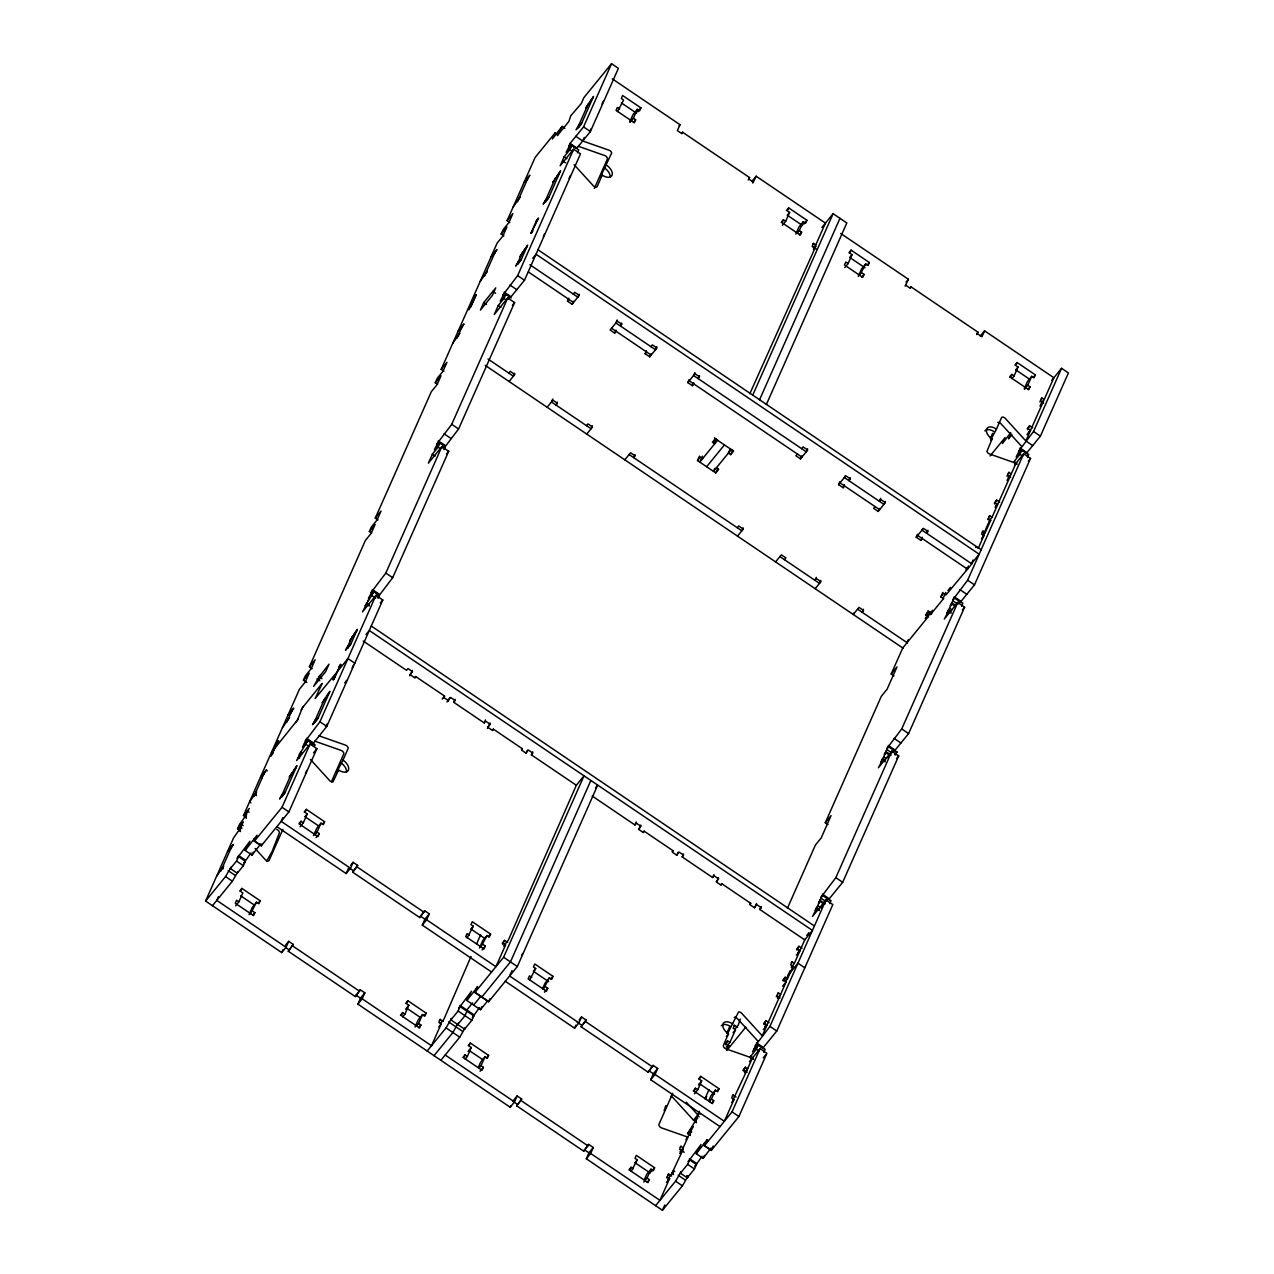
<?xml version="1.0" encoding="UTF-8"?>
<svg xmlns="http://www.w3.org/2000/svg" width="1274" height="1274" viewBox="0 0 1274 1274"><rect width="100%" height="100%" fill="white"/><g stroke="black" fill="none" stroke-linecap="round" stroke-linejoin="round"><path stroke-width="1.5" d="M333.899 678.628L333.167 679.504L340.827 664.455L334.186 678.723L333.135 679.902L335.922 673.309L315.124 698.582L322.226 683.421M270.916 755.88L278.56 740.831L270.916 755.88L273.066 753.237M297.941 719.109L297.59 719.842L302.368 707.803L321.574 684.122M606.599 165.222A9.268 5.287 39.2 0 1 612.014 175.318A9.268 5.287 39.2 0 1 602.204 175.127L600.054 177.787L611.711 152.88A2.787 1.593 39.2 0 0 609.083 150.236L582.696 140.984L575.848 136.334M1032.704 445.582L1025.857 440.947L1005.329 418.445A2.787 1.593 39.2 0 0 1001.539 417.649L996.459 429.099A9.268 5.287 39.2 0 0 986.649 428.908A9.268 5.287 39.2 0 0 992.064 439.02L986.952 451.362A2.787 1.593 39.2 0 0 989.579 453.99L1015.967 463.258L1011.253 473.912L1008.116 477.75M686.782 1175.568L687.928 1176.332L682.402 1185.823L662.448 1210.3L586.311 1158.767L590.642 1153.448L593.27 1147.508L588.699 1144.418L583.715 1151.202L516.718 1105.848L521.703 1099.048L517.133 1095.959L514.489 1101.914L510.173 1107.217L357.883 1004.135L362.198 998.832L364.842 992.876L360.271 989.787L355.287 996.587L288.274 951.232L293.259 944.432L288.704 941.343L286.061 947.283L281.729 952.602L205.592 901.052L233.604 837.846L240.69 827.797L241.821 828.578M238.7 829.708L237.553 828.928L239.528 824.469L246.615 814.42L245.181 816.188L246.312 816.952M246.232 817.398L243.477 815.551L299.501 689.138L305.266 682.052L309.232 673.134L303.451 680.22L306.875 682.53M303.451 680.22L305.426 675.746L311.206 668.675L315.156 659.757L309.391 666.828L312.13 668.691M309.391 666.828L365.399 540.415L371.18 533.344L375.129 524.426L369.364 531.497L371.642 533.042M369.364 531.497L371.339 527.038L377.104 519.951L381.053 511.033L375.289 518.104L378.028 519.967M375.289 518.104L431.313 391.707L437.078 384.621L441.027 375.703L435.262 382.773L437.539 384.318M435.262 382.773L437.237 378.314L443.002 371.244L446.967 362.31L441.186 369.396L443.925 371.244M441.186 369.396L497.21 242.984L502.975 235.913L506.925 226.979L501.16 234.066L503.899 235.913M501.16 234.066L503.134 229.607L508.915 222.52L512.865 213.602L507.1 220.673L509.839 222.536M507.1 220.673L535.096 157.466L555.05 132.99L557.789 134.853M220.896 870.97L231.884 846.175M240.388 830.345L239.241 829.565L243.318 821.857L237.553 828.928M245.181 816.188L249.258 808.464L243.477 815.551M253.845 796.6L264.833 771.821M286.809 722.247L292.287 709.857M457.048 338.056L462.542 325.666M470.775 307.082L476.269 294.692L468.928 309.837M484.502 276.092L495.49 251.312M517.467 201.738L528.439 176.943M250.898 802.843L249.529 801.919L256.615 791.855L255.166 793.622L256.313 794.403M267.413 770.818L266.282 770.053L263.511 774.799M205.592 901.052L225.546 876.576L231.056 867.1L230.403 868.581L237.251 873.216L243.382 865.699L245.356 861.24L238.509 856.606L237.075 858.373L249.927 841.238L245.181 850.443L252.045 855.093L260.836 843.802M555.05 132.99L552.422 138.946L562.089 126.397L564.828 128.26M218.38 896.753L216.771 900.384L286.061 947.283M319.217 676.828L319.885 675.347L313.691 686.32L325.714 671.573L329.01 664.136L319.217 676.828L321.956 678.676M483.722 302.623L480.425 310.06L492.449 295.313L495.745 287.876L483.722 302.623L486.461 304.486M230.403 868.581L236.534 861.065L238.509 856.606M562.089 126.397L557.359 135.601L568.889 121.444L570.752 115.791L581.263 103.56L583.906 97.604L611.552 63.7L618.4 68.334L590.388 131.54L576.931 148.055L570.083 143.421L583.54 126.906L611.552 63.7M212.44 905.703L232.394 881.226L237.919 871.735L237.251 873.216M245.181 850.443L257.03 835.25L254.386 841.19L261.25 845.84L288.895 811.92L316.892 748.714L310.044 744.08L296.587 760.594L300.664 752.87L301.795 753.651M251.01 852.959L243.923 863.008L245.356 861.24M252.045 855.093L253.367 852.115M314.646 745.879L315.14 744.764L308.276 740.13L299.215 754.638L300.664 752.87M313.117 744.876L306.588 739.493L302.511 747.201L308.276 740.13M312.99 743.666L326.781 726.419L382.805 600.006L375.941 595.356L319.933 721.769L305.155 741.261L306.588 739.493M376.292 596.71L377.614 593.732L374.19 591.423L365.112 605.93L366.562 604.163L369.301 606.01M379.349 595.42L377.9 597.188L392.679 577.695L448.703 451.283L441.855 446.648L385.831 573.061L371.053 592.537L372.502 590.77L379.349 595.42L378.028 598.382M442.189 447.986L443.511 445.024L440.087 442.699L438.113 447.158L432.348 454.229L428.382 463.163L441.855 446.648M445.247 446.696L443.814 448.464L458.592 428.972L514.6 302.575L507.753 297.925L451.729 424.338L436.95 443.83L438.399 442.062L445.247 446.696L443.925 449.674M508.103 299.279L509.409 296.301L505.985 293.976L504.01 298.45L498.245 305.521L494.296 314.439L507.753 297.925M504.17 292.128L511.033 296.778L524.49 280.264L580.498 153.851L573.65 149.217L517.642 275.614L502.864 295.106L504.297 293.339L511.145 297.973M577.425 152.88L578.746 149.902L571.899 145.268L569.908 149.727L564.143 156.798L560.194 165.731L573.65 149.217M570.083 143.421L568.761 146.399L570.195 144.631L575.689 148.341M280.997 797.237L291.985 772.458M313.945 722.884L324.934 698.104M346.894 648.53L352.388 636.14M366.562 604.163L362.485 611.87L375.941 595.356M367.883 601.185L369.858 596.726M372.502 590.77L368.409 598.493L374.19 591.423M438.399 442.062L434.323 449.77L440.087 442.699M504.297 293.339L500.22 301.062L505.985 293.976M517.148 264.339L522.643 251.949M544.603 202.375L555.591 177.596M570.195 144.631L566.118 152.339L571.899 145.268M577.552 128.021L588.54 103.226M282.446 795.47L281.777 796.967L284.659 793.415L296.969 765.658L293.418 770.69M315.395 721.116L314.726 722.597L317.624 719.062L329.918 691.304L326.383 696.337M348.343 646.762L347.691 648.243L350.573 644.708L357.373 629.34L353.838 634.356M518.598 262.571L517.929 264.052L520.811 260.517L527.627 245.149L524.076 250.182M546.052 200.607L545.399 202.088L548.282 198.553L560.576 170.796L557.041 175.812M579.001 126.253L578.348 127.734L581.231 124.199L593.525 96.442L589.989 101.458M249.067 914.636L252.236 907.502L256.552 902.183L258.845 903.728L260.167 900.766L241.885 888.392L240.563 891.37L242.856 892.915L238.891 901.833L235.658 905.814M261.25 845.84L261.903 844.344M254.386 841.19L282.032 807.286L310.044 744.08M282.812 817.717L281.204 821.364L350.493 868.263L346.162 873.566L276.872 826.667M582.696 140.984L584.272 137.433M305.442 773.334L306.763 770.356M327.418 723.759L325.523 726.355M346.639 680.38L344.744 682.975M352.134 667.99L353.439 665.012M543.361 236.47L544.348 234.241M569.064 178.471L570.37 175.494M589.703 131.875L591.025 128.897M602.013 104.102L603.319 101.14M282.876 829.39L269.101 860.476A2.787 1.593 39.2 0 1 265.31 859.679L255.039 848.436M250.437 913.761L256.552 902.183M252.602 911.117L254.88 912.662L253.574 915.624L235.292 903.266L236.614 900.288L238.891 901.833M300.075 826.778L303.323 822.797L301.03 821.252L299.724 824.23L317.99 836.604L319.312 833.626L317.035 832.081L320.984 823.163L323.262 824.708L324.583 821.73L306.317 809.356L304.152 812.016M306.317 809.356L304.996 812.334L307.273 813.879L303.323 822.797M617.492 111.618L623.607 100.041L621.33 98.496L622.636 95.518L640.918 107.892L639.596 110.87L637.318 109.309L632.987 114.628L629.818 121.763M331.495 781.567L343.741 753.937A2.787 1.593 39.2 0 0 341.145 750.418L314.758 741.149M594.337 188.441L607.348 159.075A2.787 1.593 39.2 0 0 604.768 155.555L578.364 146.287M342.993 760.084L336.432 772.649L338.597 770.006A9.268 5.287 39.2 0 0 348.407 770.197A9.268 5.287 39.2 0 0 342.993 760.084L348.073 748.634A2.787 1.593 39.2 0 0 345.477 745.115L319.089 735.846M602.204 175.127L597.14 186.577A2.787 1.593 39.2 0 1 593.334 185.781L574.096 164.696M514.712 373.234L513.39 376.196L487.974 358.997M313.5 835.601L316.653 828.466L320.984 823.163M630.12 122.224L633.353 118.243L637.318 109.309M633.353 118.243L635.646 119.788L634.325 122.766L616.059 110.392L617.364 107.414L619.658 108.959M573.252 294.087L574.701 292.303L579.272 295.409L572.058 304.247L567.487 301.158L568.809 298.18M281.729 952.602L283.051 949.624M572.058 304.247L573.364 301.269M409.702 675.793L412.41 670.458M579.144 294.198L577.823 297.176L529.936 264.753M288.274 951.232L293.259 944.432M443.209 698.471L444.594 696.098L415.658 676.526L415.006 678.007L410.435 674.917M552.789 399.001L551.467 401.963L591.056 428.765L592.378 425.803M346.162 873.566L348.789 867.626M350.493 868.263L353.121 862.307L357.691 865.412L352.707 872.196L419.719 917.551L424.704 910.767L429.274 913.856L426.631 919.796L422.299 925.115L491.589 972.014M612.284 78.845L679.998 124.677L677.37 130.633L681.924 133.722L682.593 132.225L749.59 177.58L748.22 179.953M557.359 402.09L556.037 405.068L557.486 403.301L552.916 400.195L547.135 407.282M352.707 872.196L357.691 865.412M447.779 701.576L449.818 697.706M617.205 319.965L615.899 322.943L655.489 349.745L656.811 346.767M621.776 323.055L620.47 326.033L621.903 324.265L617.333 321.175L610.119 330.014L614.689 333.119L616.011 330.141M487.799 727.183L490.203 724.221L485.633 721.132L484.184 722.899L453.735 702.293L455.041 699.315M355.287 996.587L360.271 989.787M650.918 346.655L652.368 344.888L656.938 347.977L649.724 356.816L645.154 353.726L646.475 350.748M357.883 1004.135L360.51 998.195L364.842 992.876M484.184 722.899L485.505 719.937M649.724 356.816L651.046 353.853M487.385 728.362L490.076 723.027M527.484 750.275L526.162 753.253L521.607 750.163L522.26 748.682L493.325 729.094L492.672 730.575L488.101 727.486M419.719 917.551L424.704 910.767M422.299 925.115L424.943 919.159L429.274 913.856M752.791 183.058L756.135 176.21L825.441 223.125L815.774 244.927L813.369 247.873M635.025 454.659L633.704 457.637L635.153 455.869L630.582 452.78L624.801 459.85M402.727 1016.843L404.893 1014.184L402.6 1012.639L401.294 1015.617L419.56 1027.991L420.882 1025.013L418.589 1023.468L422.554 1014.55L424.831 1016.095L426.153 1013.117L407.871 1000.743L405.721 1003.402M407.871 1000.743L406.565 1003.721L408.843 1005.266L404.893 1014.184M693.804 383.92L692.355 385.688L687.785 382.598L689.107 379.62M694.887 372.534L693.566 375.512L806.251 451.792L807.573 448.814M692.355 385.688L693.677 382.71M575.784 784.895L531.401 754.861L532.723 751.883M699.442 375.639L698.136 378.601L699.569 376.833L694.999 373.744L687.785 382.598M415.053 1026.987L418.222 1019.853L422.554 1014.55M782.395 225.307L785.644 221.326L783.367 219.781L782.045 222.743L800.327 235.117L801.633 232.139L799.355 230.594L803.305 221.676L805.598 223.221L806.904 220.243L788.638 207.869L786.472 210.528M788.638 207.869L787.316 210.847L789.593 212.392L785.644 221.326M467.16 937.823L473.275 926.246L470.982 924.685L472.304 921.723L490.586 934.081L489.264 937.059L486.971 935.514L482.655 940.817L479.486 947.967M443.241 1021.461L440.199 1019.407L438.877 1022.369L441.154 1023.914L431.504 1045.731L362.198 998.832M471.03 956.503L443.925 1019.184L440.454 1023.42M476.651 943.843L480.648 934.813M795.82 234.113L798.973 226.979L803.305 221.676M427.172 1051.034L446.043 1027.895L451.553 1018.404L450.9 1019.885L464.612 1029.169L471.826 1020.315L473.801 1015.856L460.089 1006.587L458.656 1008.355L471.507 991.22L466.762 1000.424L480.473 1009.709L487.687 1000.854L473.976 991.586L477.527 986.554L474.883 992.51L488.595 1001.778L517.324 966.552L597.713 785.118L595.515 787.81M480.855 947.092L486.971 935.514M716.37 467.829L718.663 469.373L715.781 472.925L697.499 460.551L699.474 456.092M483.021 944.432L485.298 945.993L483.993 948.955L465.711 936.597L467.032 933.619L469.31 935.164M702.42 456.14L699.792 462.096L717.581 440.278M450.9 1019.885L458.114 1011.046L460.089 1006.587M714.38 437.81L716.673 439.355L714.682 443.814L712.405 442.269L715.287 438.734L733.569 451.092L730.687 454.627L728.394 453.082L730.368 448.623M458.417 1023.038L457.748 1024.535L464.962 1015.681L466.937 1011.222M440.868 1060.318L459.739 1037.163L465.265 1027.688L464.612 1029.169M502.577 944.225L504.615 940.371L507.673 942.426M815.774 244.927L813.481 243.382L812.159 246.36L816.73 249.449M714.81 468.402L713.488 471.364L731.276 449.547M479.438 1007.575L472.351 1017.623L473.801 1015.856M503.31 943.349L505.587 944.894L495.92 966.711L426.631 919.796M749.845 393.714L815.886 246.137L813.481 249.083M715.781 472.925L717.756 468.45M480.473 1009.709L481.795 1006.731M474.883 992.51L503.612 957.268L584.018 775.834L576.326 785.262L508.342 940.148L503.533 946.041M752.727 395.115L833.132 213.682L846.828 222.966L766.422 404.399M730.687 454.627L732.661 450.168M465.169 1059.108L467.335 1056.449L465.042 1054.904L463.72 1057.882L482.002 1070.256L483.324 1067.278L481.031 1065.733L484.996 1056.815L487.273 1058.36L488.595 1055.382L470.313 1043.008L468.147 1045.667M470.313 1043.008L468.991 1045.986L471.284 1047.531L467.335 1056.449M488.595 1001.778L489.917 998.816M590.865 780.468L510.46 961.902L481.747 997.144M759.575 399.749L839.98 218.316M512.037 970.533L509.632 975.98L578.922 1022.879L574.59 1028.198L505.3 981.283M521.576 955.723L522.563 953.478M478.291 1067.469L480.664 1062.118L484.996 1056.815M858.262 276.378L861.415 269.244L865.747 263.941L868.024 265.486L869.346 262.508L851.08 250.134L849.758 253.112L852.035 254.657L848.086 263.591L844.837 267.572M529.586 980.072L535.701 968.495L533.424 966.95L534.746 963.988L553.012 976.346L551.706 979.324L549.413 977.779L545.081 983.082L542.708 988.449M743.14 527.85L741.834 530.828L629.133 454.547M543.297 989.357L549.413 977.779M859.631 275.518L865.747 263.941M545.463 986.697L547.74 988.242L546.419 991.22L528.153 978.846L529.474 975.884L531.752 977.429M861.797 272.859L864.075 274.404L862.753 277.382L844.487 265.008L845.809 262.03L848.086 263.591M592.219 796.027L634.946 824.963L636.267 821.985M510.173 1107.217L510.826 1105.736M797.365 454.006L795.916 455.774L800.486 458.863L801.808 455.901M640.838 825.074L638.863 829.533L643.434 832.623L644.087 831.142L673.022 850.729L672.369 852.21L676.94 855.3L678.246 852.338M516.718 1105.848L521.703 1099.048M574.59 1028.198L575.912 1025.22M578.922 1022.879L581.549 1016.939L586.12 1020.028L581.135 1026.828L648.148 1072.182L653.132 1065.382L657.702 1068.472L655.059 1074.428L650.743 1079.731L720.033 1126.63M905.066 286.124L908.426 279.293L840.713 233.46M581.135 1026.828L586.12 1020.028M976.648 334.584L978.034 332.211L911.021 286.857L910.369 288.338L905.798 285.249M844.566 485.967L843.133 487.735L838.563 484.646L839.869 481.668M844.981 476.078L844.328 477.559L883.917 504.361L885.239 501.383M843.133 487.735L844.439 484.757M716.227 881.799L718.632 878.853L714.061 875.764L712.628 877.531L682.163 856.908L683.485 853.93M850.22 477.686L848.898 480.648L850.331 478.881L845.777 475.791L838.563 484.646M816.252 577.329L814.93 580.307L816.363 578.539L820.934 581.629L815.169 588.699M820.806 580.418L819.501 583.396L779.895 556.595M583.715 1151.202L588.699 1144.418M586.311 1158.767L588.938 1152.811L593.27 1147.508M712.628 877.531L713.934 874.553M880.668 498.293L879.347 501.271L880.796 499.504L885.366 502.593L878.152 511.447L873.582 508.342L875.031 506.574M878.152 511.447L879.474 508.469M718.504 877.643L716.529 882.102L721.1 885.191L721.753 883.71L750.689 903.298L750.036 904.779L754.606 907.868L756.581 903.409M648.148 1072.182L653.132 1065.382M853.899 612.985L853.246 614.466L859.01 607.395L863.581 610.485L862.132 612.253L863.454 609.275M650.743 1079.731L653.371 1073.775L657.702 1068.472M1041.081 403.38L1044.202 399.558L1053.869 377.741L984.579 330.842L981.936 336.782L977.365 333.692M633.321 1168.815L631.044 1167.271L629.722 1170.233L647.988 1182.606L649.31 1179.628L647.033 1178.084L650.982 1169.166L653.259 1170.71L654.581 1167.732L636.315 1155.375L634.993 1158.337L637.271 1159.881L631.156 1171.459M922.233 538.536L920.799 540.303L916.229 537.214L917.535 534.236M664.072 1110.61L666.254 1105.657L665.187 1106.979M922.647 528.646L921.994 530.127L972.078 564.032M672.736 1093.283L658.961 1124.369A2.787 1.593 39.2 0 0 661.54 1127.888L687.944 1137.156L683.214 1147.81L680.093 1151.632M920.799 540.303L922.105 537.325M369.285 630.487L812.446 930.45L804.754 939.894L759.83 909.477L761.151 906.515M927.886 530.255L926.564 533.233L927.998 531.465L923.443 528.36L916.229 537.214M644.278 1179.835L646.651 1174.469L650.982 1169.166M694.505 1093.761L697.754 1089.78L695.461 1088.235L694.139 1091.213L712.421 1103.587L713.743 1100.609L711.449 1099.064L715.415 1090.13L717.692 1091.691L719.014 1088.713L700.732 1076.339L698.566 1078.998M700.732 1076.339L699.41 1079.317L701.703 1080.862L697.754 1089.78M1011.922 378.601L1014.072 375.941L1011.795 374.397L1010.473 377.375L1028.755 389.733L1030.077 386.77L1027.784 385.226L1031.733 376.292L1034.026 377.837L1035.348 374.875L1017.066 362.501L1014.9 365.144M1017.066 362.501L1015.744 365.479L1018.037 367.023L1014.072 375.941M726.706 1033.373L729.779 1026.462M990.312 438.511L992.621 433.319M727.757 1033.23L738.506 1012.002A2.787 1.593 39.2 0 1 741.723 1013.324L762.25 1035.81L766.964 1025.156L764.687 1023.611L766.008 1020.633L769.05 1022.704M990.631 440.024L996.459 429.099M732.853 1023.977A9.268 5.287 39.2 0 0 723.043 1023.77A9.268 5.287 39.2 0 0 728.457 1033.883L723.377 1045.333A2.787 1.593 39.2 0 0 725.973 1048.852L752.361 1058.121L747.647 1068.775L744.51 1072.612M666.589 1177.877L668.627 1174.023L671.669 1176.077M683.214 1147.81L680.921 1146.266L679.615 1149.228L684.186 1152.333M725.575 1044.776L727.613 1040.922L729.891 1042.466L726.291 1046.894M737.582 1027.37L734.525 1025.299L733.219 1028.277L735.496 1029.822L729.891 1042.466M690.412 1135.468L687.562 1133.542L696.623 1119.018L695.19 1120.786L696.321 1121.566M787.412 908.235L815.408 845.028L821.189 837.942L831.062 815.631L825.297 822.717L828.036 824.565M825.297 822.717L881.321 696.305L887.086 689.234L896.976 666.923L891.195 673.994L893.95 675.857M891.195 673.994L902.74 647.972L928.22 616.712L930.195 612.253L927.902 610.708M667.305 1177.001L669.598 1178.546L659.932 1200.347L590.642 1153.448M673.373 1173.37L672.226 1172.59L683.342 1149.005L679.727 1153.432M690.397 1134.943L689.25 1134.178L693.327 1126.455L687.562 1133.542M695.19 1120.786L699.267 1113.078L700.413 1113.842M699.394 1111.294L697.818 1114.846L686.272 1102.185M706.322 1099L705.175 1098.236L708.981 1089.668M726.514 1050.094L728.569 1045.444M740.274 1019.041L738.251 1025.076L734.795 1029.328M907.056 642.669L908.378 639.691M667.735 1179.453L673.675 1170.822L674.822 1171.602M705.302 1099.446L706.624 1096.468L705.175 1098.236M708.71 1100.8L711.083 1095.449L715.415 1090.13M1024.248 388.745L1027.417 381.611L1031.733 376.292M928.22 616.712L925.927 615.167L927.249 612.189M662.448 1210.3L664.805 1204.981M655.6 1205.666L675.554 1181.189L681.08 1171.698L680.412 1173.179L687.275 1177.829L694.473 1168.975L696.464 1164.516L689.6 1159.881L688.167 1161.649L701.019 1144.514L696.289 1153.718L703.137 1158.369L711.003 1148.033M932.425 610.198L930.434 614.657L942.457 599.927L945.754 592.49M680.412 1173.179L687.626 1164.34L689.6 1159.881M943.7 598.812L940.833 596.885L942.808 592.426M687.275 1177.829L687.928 1176.332M696.289 1153.718L707.038 1139.848L708.185 1140.628M702.101 1156.235L695.015 1166.283L696.464 1164.516M749.478 1061.656L760.052 1048.677L766.9 1053.327L738.904 1116.534L711.258 1150.438L704.395 1145.804L707.038 1139.848M703.137 1158.369L704.458 1155.391M736.101 1097.057L733.06 1094.987L731.738 1097.965L734.015 1099.51L724.349 1121.327L655.059 1074.428M743.315 1071.084L745.354 1067.23L747.647 1068.775M776.264 996.73L778.303 992.876L780.596 994.421L777.458 998.259M783.192 981.123L785.23 977.254L787.507 978.798L785.341 981.458L790.055 970.836M791.202 967.269L794.323 963.431L792.03 961.886L790.724 964.864L793.001 966.409L787.507 978.798M796.919 950.133L798.957 946.279L801.999 948.334M975.677 547.47L976.011 546.721L978.305 548.266L983.894 535.621L981.617 534.077L982.939 531.115L985.216 532.659L983.05 535.303L988.544 522.913M987.7 519.601L989.739 515.747L992.032 517.292L988.895 521.114M994.628 503.978L996.666 500.125L999.708 502.179M1006.922 476.221L1008.96 472.367L1011.253 473.912M1027.577 429.625L1029.615 425.771L1032.657 427.825M1039.871 401.867L1041.909 398.014L1044.202 399.558M750.211 1057.022L756.31 1049.203L758.301 1044.744L765.148 1049.378L763.827 1052.356M763.46 1048.741L756.597 1044.091L752.52 1051.814L758.301 1044.744M756.485 1042.896L763.333 1047.531L776.79 1031.016L832.814 904.604L825.95 899.97L769.942 1026.382L755.163 1045.858L756.597 1044.091M821.969 906.626L823.291 903.648L819.867 901.323L815.137 910.528L816.57 908.76L819.309 910.623M829.358 900.017L822.51 895.383L818.434 903.091L819.867 901.323M822.383 894.173L829.231 898.807L842.687 882.293L898.711 755.896L891.864 751.246L835.84 877.659L821.061 897.151L822.51 895.383M887.882 757.903L889.204 754.925L885.764 752.615L881.035 761.82L882.468 760.052L885.223 761.9M895.256 751.294L888.408 746.66L884.331 754.383L885.764 752.615M888.281 745.449L895.128 750.099L908.601 733.585L964.609 607.172L957.761 602.538L901.737 728.935L886.959 748.427L888.408 746.66M961.536 606.201L962.857 603.223L959.433 600.898L955.102 606.217L951.678 603.892L946.932 613.097L948.382 611.329L951.121 613.176M961.169 602.586L954.306 597.952L950.229 605.66L951.678 603.892M954.178 596.742L961.042 601.376L974.499 584.862L1030.523 458.449L1023.659 453.815L967.651 580.227L952.872 599.72L954.306 597.952M965.724 570.72L967.03 567.742M1020.092 448.018L1026.94 452.668L1040.396 436.154L1068.408 372.948L1061.561 368.297L1033.548 431.504L1018.77 450.996L1020.219 449.228L1027.067 453.863M750.338 1058.216L750.673 1057.484L753.523 1059.411M816.57 908.76L812.494 916.484L825.95 899.97M882.468 760.052L878.391 767.76L891.864 751.246M948.382 611.329L944.305 619.053L957.761 602.538M967.157 568.937L968.479 565.974M1020.219 449.228L1016.126 456.952L1021.907 449.865L1028.755 454.499L1027.433 457.477M765.403 1025.713L764.75 1027.21L767.633 1023.675L779.927 995.902L778 998.259M996.061 505.205L995.408 506.702L998.29 503.15L1010.585 475.393L1008.674 477.75M1007.049 480.425L1007.702 478.928M1039.998 406.072L1040.651 404.575M711.258 1150.438L713.233 1145.979M780.596 994.421L786.185 981.776L783.908 980.232M794.323 963.431L799.929 950.802L797.635 949.257M805.12 939.065L800.582 949.305L797.699 952.841M973.097 560.003L970.836 565.13L946.009 594.894L943.716 593.35L940.833 596.885M985.216 532.659L990.71 520.254L988.417 518.709M992.032 517.292L997.622 504.647L995.344 503.103M1016.891 463.258L1014.152 461.411L1019.933 454.324L1021.907 449.865M1025.857 440.947L1030.586 430.293L1028.293 428.733M704.395 1145.804L732.04 1111.884L760.052 1048.677M826.3 901.307L827.622 898.345L831.046 900.654L829.724 903.632M892.214 752.6L893.52 749.622L896.944 751.947L895.638 754.909M958.112 603.876L959.433 600.898M301.158 709.952L303.339 706.481M266.616 861.176L272.015 851.685L279.309 832.973A2.787 1.593 39.2 0 0 276.729 829.438M338.597 770.006L332.944 781.965A2.787 1.593 39.2 0 1 329.727 780.644L310.49 759.559M474.167 297.208L475.966 294.581M276.458 743.363L278.258 740.72M536.434 220.832L538.233 218.204M532.93 230.928L531.194 233.46M338.725 666.987L340.524 664.359M726.801 1047.355L728.266 1045.333M295.791 722.533L297.59 719.842L275.821 747.026M745.879 1027.035L727.072 1050.11M524.124 182.262L529.888 175.175L527.133 179.921M592.872 97.923L585.785 107.971L587.218 106.204M518.773 198.76L520.222 196.992L513.135 207.041M578.874 125.043L576.119 129.789L581.884 122.702M491.159 256.615L496.94 249.545L494.169 254.29M559.923 172.277L552.836 182.325L554.27 180.558M485.824 273.114L487.273 271.346L480.187 281.411M545.925 199.397L543.17 204.143L548.935 197.072M458.21 330.969L463.991 323.899L461.22 328.644M526.974 246.646L519.888 256.695L521.321 254.927M637.669 111.873L640.918 107.892M458.369 335.094L459.818 333.31L452.716 343.375M518.47 261.361L515.699 266.107L521.48 259.036M633.481 122.447L635.646 119.788M532.723 258.272L536.02 254.243L979.18 554.206L971.489 563.634M507.259 298.96L509.409 296.301M512.403 305.266L514.6 302.575M679.138 125.744L679.998 124.677M681.877 133.117L682.593 132.225M508.836 373.107L510.269 371.339L514.839 374.429L509.074 381.515M567.487 301.158L568.921 299.39M446.505 453.974L448.703 451.283M287.972 715.16L293.737 708.089L290.982 712.835M356.72 630.821L349.633 640.87L351.083 639.102M380.353 603L382.805 600.006M288.115 719.269L289.564 717.501L282.478 727.55M348.216 645.552L345.461 650.297L351.226 643.211M365.988 634.532L368.186 631.84M271.489 752.345L273.655 749.685M338.088 670.665L347.945 658.562L354.793 663.213M614.689 333.119L616.138 331.336M333.167 679.504L335.333 676.86M266.282 770.053L260.501 777.124L261.887 778.048M329.265 692.785L322.179 702.834L323.612 701.066M748.873 178.471L749.59 177.58M751.819 181.529L756.135 176.21M315.267 719.906L312.512 724.651L318.277 717.581M239.241 829.565L240.69 827.797M227.552 851.478L233.333 844.407L230.562 849.153M296.316 767.155L289.23 777.204L290.663 775.436M313.531 752.854L316.892 748.714M282.318 794.275L279.563 799.005L285.328 791.934M216.58 876.273L223.667 866.224L222.217 867.992L223.364 868.757M586.502 425.675L587.935 423.908L592.506 426.997L586.741 434.084M645.154 353.726L646.587 351.958M410.132 674.599L412.537 671.653L407.967 668.563L406.517 670.331L363.201 641.013M781.201 222.424L783.367 219.781M787.443 215.051L789.593 212.392M239.719 891.036L241.885 888.392M414.942 677.402L415.658 676.526M298.88 823.912L301.03 821.252M305.107 816.538L307.273 813.879M803.671 224.224L806.904 220.243M797.19 233.253L799.355 230.594M799.467 234.798L801.633 232.139M258.001 903.409L260.167 900.766M322.418 824.389L324.583 821.73M314.869 834.741L317.035 832.081M252.73 915.305L254.88 912.662M316.063 837.607L319.312 833.626M821.889 227.473L833.132 213.682M812.764 244.274L813.481 243.382M442.189 699.06L444.594 696.098M446.999 701.847L450.598 697.419L455.168 700.525L453.735 702.293M848.914 252.793L851.08 250.134M285.567 945.181L288.704 941.343M350.716 865.269L353.121 862.307M849.869 257.316L852.035 254.657M697.499 460.551L700.382 457.016L702.675 458.56M714.268 442.301L716.673 439.355M867.18 265.167L869.346 262.508M706.64 466.73L724.428 444.913M492.608 729.97L493.325 729.094M861.909 277.063L864.075 274.404M521.544 749.558L522.26 748.682M906.117 282.127L908.426 279.293M525.859 752.95L528.264 750.004L532.835 753.093L531.401 754.861M910.305 287.733L911.021 286.857M737.264 527.723L738.697 525.955L743.268 529.06L737.503 536.131M801.68 448.703L803.13 446.935L807.7 450.025L800.486 458.863M400.45 1015.298L402.6 1012.639M405.594 1009.247L408.843 1005.266M471.109 928.889L473.275 926.246M775.579 561.898L781.344 554.827L785.915 557.916L784.466 559.684M977.301 333.087L978.034 332.211M423.987 1015.776L426.153 1013.117M488.42 936.74L490.586 934.081M416.439 1026.127L418.589 1023.468M980.247 336.145L984.579 330.842M418.716 1027.672L420.882 1025.013M482.066 949.974L485.298 945.993M439.466 1020.283L440.199 1019.407M502.211 943.317L504.615 940.371M438.766 1026.876L441.154 1023.914M504.87 945.77L505.587 944.894M466.762 1000.424L473.976 991.586M466.825 1010.011L472.59 1002.941M457.446 1024.216L452.891 1032.529L434.02 1055.684M473.625 1005.075L480.839 996.22M634.946 824.963L636.395 823.179L640.965 826.285L638.561 829.231M1009.629 377.056L1011.795 374.397M1015.872 369.667L1018.037 367.023M643.37 832.018L644.087 831.142M462.876 1057.563L465.042 1054.904M468.036 1051.512L471.284 1047.531M533.551 971.154L535.701 968.495M1033.182 377.518L1035.348 374.875M1024.535 389.207L1027.784 385.226M1027.911 389.414L1030.077 386.77M486.429 1058.041L488.595 1055.382M550.846 979.005L553.012 976.346M478.865 1068.392L481.031 1065.733M990.981 440.342L992.064 439.02M480.075 1071.259L483.324 1067.278M544.492 992.223L547.74 988.242M990.105 455.965L1005.059 437.603L1002.431 443.543L1010.776 432.619M1051.703 380.4L1061.561 368.297M1011.206 434.131L1008.451 438.877L1011.906 434.641M672.306 851.605L673.022 850.729M1041.192 398.889L1041.909 398.014M1041.622 403.396L1043.533 401.039L1031.239 428.797L1028.357 432.332M676.637 854.997L679.042 852.051L683.612 855.141L682.163 856.908M1027.21 428.717L1029.615 425.771M1026.971 434.705L1029.376 431.759M1029.854 431.169L1030.586 430.293M1014.534 465.026L1023.659 453.815M1008.244 473.243L1008.96 472.367M1028.325 461.156L1030.523 458.449M994.261 503.071L996.666 500.125M995.217 507.593L997.622 504.647M989.022 516.623L989.739 515.747M513.518 1100.386L517.133 1095.959M579.144 1019.885L581.549 1016.939M989.261 522.037L990.71 520.254M982.206 531.991L982.939 531.115M981.49 538.583L983.894 535.621M925.927 615.167L928.81 611.631L931.676 613.558M925.211 618.352L930.195 612.253M947.983 590.435L950.468 587.378M721.036 884.602L721.753 883.71M962.411 609.864L964.609 607.172M749.972 904.174L750.689 903.298M754.304 907.566L756.708 904.62L761.279 907.709L759.83 909.477M889.204 754.925L893.52 749.622M894.651 754.765L896.944 751.947M896.514 758.587L898.711 755.896M823.291 903.648L827.622 898.345M806.729 935.434L808.926 932.727M733.808 1026.191L734.525 1025.299M796.553 949.226L798.957 946.279M726.291 1036.542L728.457 1033.883M733.091 1032.768L735.496 1029.822M796.314 955.213L799.929 950.802M725.209 1043.868L727.613 1040.922M791.313 962.778L792.03 961.886M792.285 967.3L793.001 966.409M782.825 980.2L785.23 977.254M628.878 1169.914L631.044 1167.271M693.295 1090.894L695.461 1088.235M635.105 1162.541L637.271 1159.881M698.455 1084.843L701.703 1080.862M788.096 975.263L797.954 963.176L804.802 967.81M782.586 986.203L786.185 981.776M777.586 993.752L778.303 992.876M763.604 1023.579L766.008 1020.633M763.97 1024.487L764.687 1023.611M763.365 1029.583L766.964 1025.156M651.332 1171.714L654.581 1167.732M696.241 1122.012L693.502 1120.149L699.267 1113.078M716.848 1091.356L719.014 1088.713M643.784 1182.065L647.033 1178.084M709.284 1101.707L711.449 1099.064M647.144 1182.288L649.31 1179.628M711.577 1103.268L713.743 1100.609M689.25 1134.178L690.699 1132.411L685.922 1139.625M680.205 1147.141L680.921 1146.266M742.949 1070.176L745.354 1067.23M745.051 1072.628L746.978 1070.271L732.757 1100.386M667.91 1174.899L668.627 1174.023M732.327 1095.879L733.06 1094.987M763.237 1057.834L765.69 1054.824M672.226 1172.59L673.675 1170.822M666.461 1182.368L669.598 1178.546M731.61 1102.456L734.015 1099.51M748.937 179.077L753.507 182.166M621.362 102.891L636.586 113.195M787.348 215.242L802.588 225.562M849.79 257.507L865.014 267.811M1015.792 369.874L1029.488 379.142M1040.603 400.976L1043.645 403.046M583.54 126.906L590.388 131.54M1033.548 431.504L1040.396 436.154M569.908 149.727L572.663 151.574M1019.933 454.324L1022.672 456.188M564.143 156.798L566.882 158.661M1014.279 462.605L1017.018 464.469M562.949 160.986L565.688 162.833M1007.638 475.345L1010.696 477.4M537.994 249.768L981.155 549.747M528.423 271.967L573.491 302.479M611.568 328.246L651.157 355.048M689.234 380.815L801.935 457.095M839.996 482.878L879.601 509.68M917.662 535.446L967.571 569.223M517.642 275.614L524.49 280.264M967.651 580.227L974.499 584.862M509.95 285.058L516.798 289.692M959.959 589.655L966.807 594.305M952.984 600.914L957.108 603.701M504.01 298.45L506.304 299.995M492.863 291.412L495.602 293.275M951.551 602.682L955.659 605.468M949.703 608.351L951.981 609.896M498.245 305.521L500.985 307.368M948.254 610.119L950.993 611.982M857.561 609.163L907.47 642.94M485.235 365.367L903.33 648.37M451.729 424.338L458.592 428.972M901.737 728.935L908.601 733.585M444.037 433.781L450.9 438.415M894.045 738.379L900.909 743.013M438.272 440.852L445.12 445.486M887.086 749.638L891.195 752.424M438.113 447.158L440.39 448.703M885.653 751.405L891.131 755.116M883.79 757.074L886.083 758.619M432.348 454.229L435.087 456.092M882.356 758.842L885.096 760.689M385.831 573.061L392.679 577.695M835.84 877.659L842.687 882.293M372.374 589.575L379.222 594.21M821.189 898.345L825.297 901.132M372.215 595.882L375.639 598.191M819.739 900.129L825.234 903.839M817.892 905.782L821.316 908.107M366.434 602.952L369.173 604.816M816.443 907.55L819.198 909.413M371.26 626.028L814.42 925.991M443.941 697.595L448.496 700.684M316.987 678.883L319.742 680.73M776.981 995.854L780.038 997.908M319.933 721.769L326.781 726.419M769.942 1026.382L776.79 1031.016M306.461 738.283L313.324 742.917M305.266 742.471L306.413 743.236M755.291 1047.069L756.422 1047.849M306.301 744.589L307.448 745.37M756.31 1049.203L759.177 1051.13M303.833 744.239L304.98 745.003M753.842 1048.836L754.988 1049.617M300.537 751.676L301.683 752.44M750.545 1056.273L753.396 1058.2M726.291 1043.9L729.333 1045.954M299.342 755.848L300.489 756.629M297.893 757.616L299.04 758.396M744.032 1070.208L747.09 1072.262M305.027 816.73L318.739 826.014M471.03 929.08L484.725 938.365M533.456 971.345L548.696 981.665M699.458 1083.712L714.682 1094.016M282.032 807.286L288.895 811.92M503.612 957.268L517.324 966.552M732.04 1111.884L738.904 1116.534M255.294 794.833L256.44 795.613M357.038 866.893L424.035 912.248M585.467 1021.509L652.463 1066.864M350.318 868.645L353.36 870.715M420.372 916.07L424.943 919.159M577.233 1022.242L581.804 1025.331M648.8 1070.686L653.371 1073.775M247.936 811.442L249.083 812.223M697.945 1116.04L699.092 1116.82M696.496 1117.808L697.642 1118.588M245.293 817.398L246.439 818.163M695.317 1121.996L696.448 1122.76M241.996 824.819L243.143 825.6M239.528 824.469L240.675 825.234M240.563 826.603L241.71 827.367M690.572 1131.201L691.718 1131.981M254.147 838.786L255.278 839.566M704.156 1143.383L705.286 1144.163M253.478 840.267L260.342 844.917M703.487 1144.88L710.351 1149.514M239.369 830.775L240.515 831.556M689.473 1158.671L696.337 1163.305M238.381 855.395L245.245 860.03M459.962 1005.377L473.673 1014.661M687.626 1164.34L694.473 1168.975M236.534 861.065L243.382 865.699M458.114 1011.046L471.826 1020.315M228.173 870.636L235.037 875.27M678.182 1175.233L685.046 1179.883M448.671 1021.939L462.382 1031.223M672.353 1173.8L673.5 1174.564M225.546 876.576L232.394 881.226M675.554 1181.189L682.402 1185.823M446.043 1027.895L459.739 1037.163M240.611 895.765L254.306 905.034M406.597 1008.116L420.309 1017.4M469.039 1050.381L482.735 1059.649M635.025 1162.732L650.25 1173.051M292.606 945.913L359.618 991.283M521.034 1100.545L588.047 1145.899M445.199 1055.015L514.489 1101.914M285.519 947.426L288.943 949.735M355.94 995.09L360.51 998.195M512.801 1101.277L517.371 1104.367M584.384 1149.721L588.938 1152.811M1021.525 446.25L1000.998 423.764A2.787 1.593 39.2 0 0 997.797 422.442M757.919 1041.113L737.391 1018.627A2.787 1.593 39.2 0 0 734.19 1017.305M693.502 1120.149L672.975 1097.647A2.787 1.593 39.2 0 0 670.761 1096.309M984.882 430.915A9.268 5.287 39.2 0 1 994.293 431.759M604.433 167.865A9.268 5.287 39.2 0 1 610.087 177.229M721.275 1025.777A9.268 5.287 39.2 0 1 730.687 1026.621M340.827 762.744A9.268 5.287 39.2 0 1 346.48 772.092M536.37 220.959L530.876 233.365L538.536 218.316L536.37 220.959"/></g></svg>
